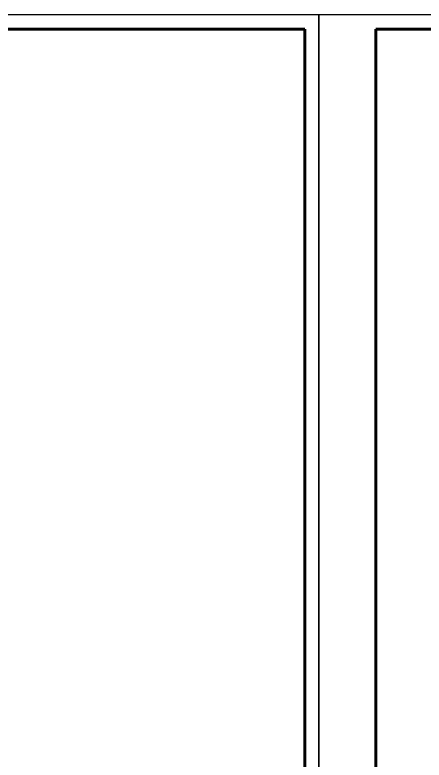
# Model space of a CAD drawing. Header units: millimetres. Extents: x -10490 to 5162, y -5053 to 76.
# Drawn here: x -4358.7 to -4215.2, y -185.3 to 75.9 of the extents above; entities that cross this region are included whole.
import ezdxf

# ---------------------------------------------------------------- set-up
doc = ezdxf.new("R2010")
doc.units = ezdxf.units.MM
doc.layers.add('Рамка толстая', color=7, linetype='Continuous', lineweight=60)
doc.layers.add('Рамка тонкая', color=5, linetype='Continuous', lineweight=25)

# ---------------------------------------------------------------- blocks, each defined once
blk = doc.blocks.new('A$C0CDB385D')
at = {"layer": 'Рамка толстая'}
for p, q in [((20, 415), (20, 5)), ((589, 415), (20, 415)), ((589, 5), (589, 415))]:
    blk.add_line(p, q, dxfattribs=at)
at = {"layer": 'Рамка тонкая'}
for p, q in [((0, 420), (0, 0)), ((594, 420), (0, 420)), ((594, 0), (594, 420))]:
    blk.add_line(p, q, dxfattribs=at)

msp = doc.modelspace()

# ---------------------------------------------------------------- block references
for p in [(-4846.0436, -344.14684), (-4252.0436, -344.14684)]:
    msp.add_blockref('A$C0CDB385D', p)

doc.saveas('drawing.dxf')
